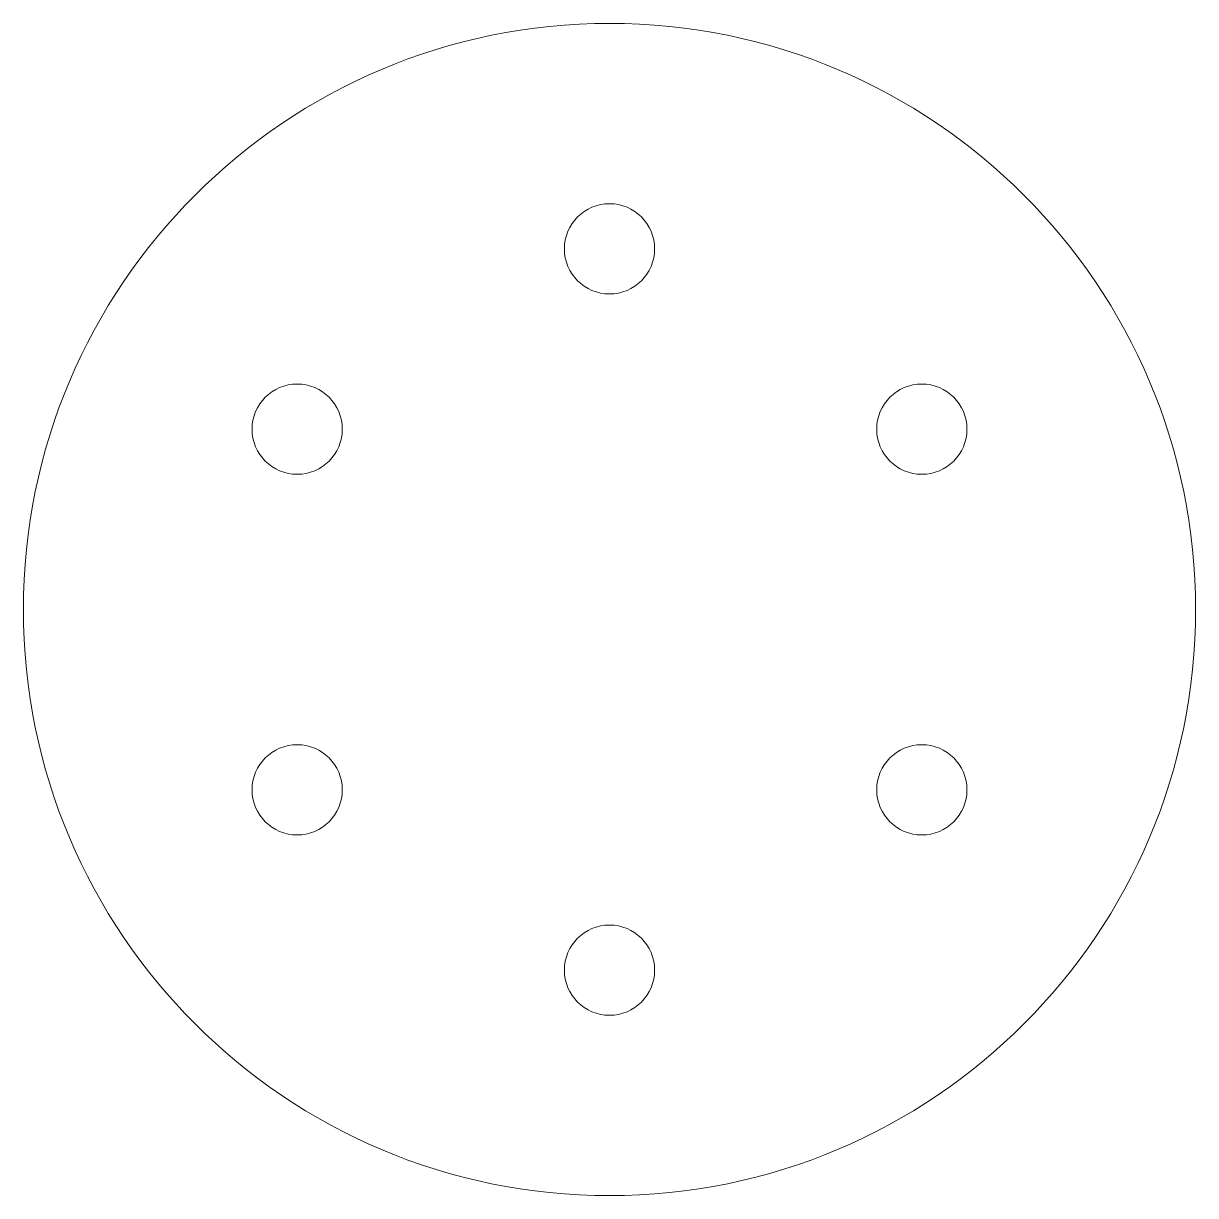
# Model space of a CAD drawing. Header units: inches. Extents: x -1.22 to 1.22, y -1.22 to 1.22.
import ezdxf

# ---------------------------------------------------------------- set-up
doc = ezdxf.new("R2010")
doc.units = ezdxf.units.IN
doc.header["$MEASUREMENT"] = 0

msp = doc.modelspace()

# ---------------------------------------------------------------- linework, layer by layer
at = {"color": 7, "linetype": 'Continuous', "lineweight": 15}
for centre, radius in [((0, 0), 1.2188), ((0, 0.75), 0.0938), ((-0.6495, 0.375), 0.0938), ((0.6495, 0.375), 0.0938), ((-0.6495, -0.375), 0.0938), ((0.6495, -0.375), 0.0938), ((0, -0.75), 0.0938)]:
    msp.add_circle(centre, radius, dxfattribs=at)

doc.saveas('drawing.dxf')
